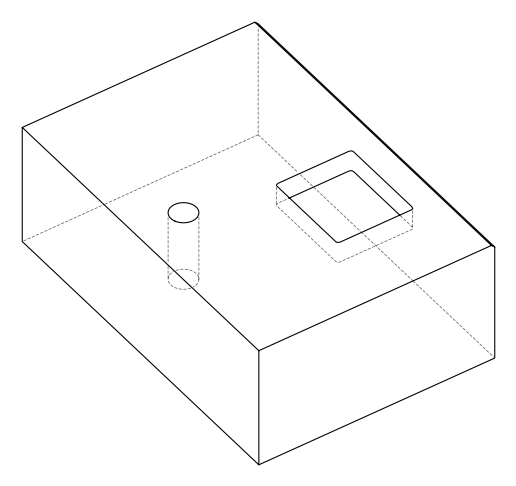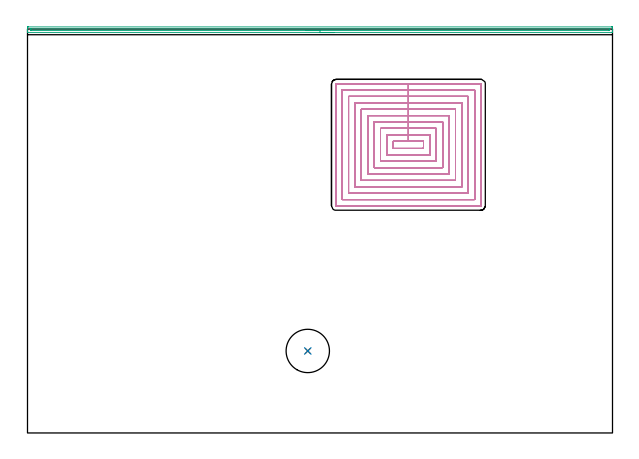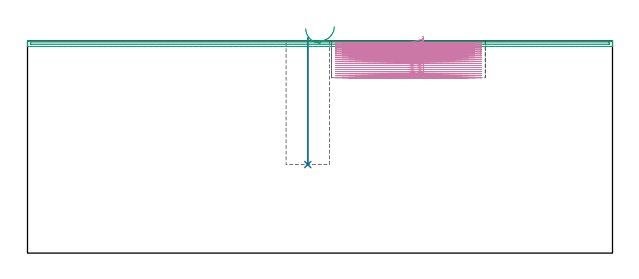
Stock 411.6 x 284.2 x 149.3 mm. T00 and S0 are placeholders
(PLAN: 4 operations, 3 tool changes, 87.5 min)
(1 INDEXABLE_INSERT_DRILL_BLIND_HOLE_FROM_SOLID | STEP1POCKET | NXT0302_010 | 0.36 min | 25871 mm3)
(2 DRILL_TO_ENLARGE_BLIND_HOLE | STEP1POCKET | UGT0301_381 | 0.36 min | 37644 mm3)
(3 AREA_MILL | FG_CHAMFER_SURFACE | UGT0205_001 | 6.75 min | 3292 mm3)
(4 MILL_RECTANGULAR_POCKET | POCKET_RECTANGULAR_STRAIGHT | NXT0201_008 | Follow Part, ap 1.5, ae 75% | 80.06 min | 257887 mm3)
(TOOL NXT0302_010 | Index. Insert Drill 19.5mm [880-D1950L25-05] | D19.5 PA176 FL98 Z2)
(TOOL UGT0301_381 | Twist Drill Flat Bottom 30.5 mm | D30.5 PA180 FL175 Z2)
(TOOL UGT0205_001 | Chamfer Mill 20 x 3 x 45 deg. | D20 FL50 Z2)
(TOOL NXT0201_008 | ENDMILL 6mm [2P460-0600-NA 1630] | D6 FL26 Z6)
(OP 1 INDEXABLE_INSERT_DRILL_BLIND_HOLE_FROM_SOLID)
G17 G21 G94 G90
T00 M6
G54
G17 G0 G90 X197.2 Y57.7 S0 M3
G43 Z159.3 H1
G94 G81 G98 Z62.3 F250. R151.3
G80
M5
M2
(OP 2 DRILL_TO_ENLARGE_BLIND_HOLE)
G17 G21 G94 G90
T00 M6
G54
G17 G0 G90 X197.2 Y57.7 S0 M3
G43 Z159.3 H0
G94 G73 G98 Z62.3 F250. Q29. R151.3
G80
M5
M2
(OP 3 AREA_MILL)
G17 G21 G94 G90
T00 M6
G54
G17 G0 G90 X215.8 Y281.7 S1061 M3
G43 Z159.3 H0
G94 G1 X215.762 Z158.428 F250.
X215.648 Z157.563
X215.459 Z156.712
X215.197 Z155.88
X214.863 Z155.074
X214.46 Z154.3
X213.991 Z153.564
X213.46 Z152.872
X212.871 Z152.229
X212.228 Z151.639
X211.536 Z151.108
X210.8 Z150.64
X210.026 Z150.237
X209.22 Z149.903
X208.388 Z149.641
X207.536 Z149.452
X206.672 Z149.338
X205.8 Z149.3
X0.18
X0.01 Y281.703 Z149.288
X0.002 Y281.805 Z149.187
X0. Y281.913 Z149.087
Y282.132 Z148.867
Y282.832 Z148.163
Y284.05 Z146.947
Y284.568 Z146.426
Y285.177 Z145.818
X0.003 Y285.436 Z145.559
X0.01 Y285.694 Z145.302
X0.357 Y285.698 Z145.3
X0.627 Y285.7
X410.973
X411.243 Y285.698
X411.59 Y285.694 Z145.302
X411.6 Y285.436 Z145.559
Y285.177 Z145.818
Y284.568 Z146.426
Y284.05 Z146.947
Y283.7 Z147.296
Y283.182 Z147.814
Y282.832 Z148.163
Y282.132 Z148.867
Y281.913 Z149.087
Y281.806 Z149.186
Y281.751 Z149.24
X411.59 Y281.703 Z149.288
X411.42 Y281.7 Z149.3
X205.8
Y283.114 Z147.886
X2.415 Y283.115 Z147.885
X2.123 Y283.116 Z147.884
X2.046 Y283.119 Z147.881
X2.015 Y283.121 Z147.879
X2.01 Y283.136 Z147.864
X2.003 Y283.232 Z147.768
X2.001 Y283.7 Z147.3
X2.002 Y284.101 Z146.899
X2.007 Y284.237 Z146.763
X2.01 Y284.279 Z146.721
X2.039 Y284.281 Z146.719
X2.114 Y284.283 Z146.717
X2.415 Y284.285 Z146.715
X2.706 Y284.286 Z146.714
X409.185 Y284.285 Z146.715
X409.477 Y284.284 Z146.716
X409.554 Y284.281 Z146.719
X409.585 Y284.279 Z146.721
X409.59 Y284.264 Z146.736
X409.597 Y284.168 Z146.832
X409.599 Y283.7 Z147.3
X409.598 Y283.299 Z147.701
X409.593 Y283.163 Z147.837
X409.59 Y283.121 Z147.879
X409.561 Y283.119 Z147.881
X409.486 Y283.117 Z147.883
X409.185 Y283.115 Z147.885
X408.894 Y283.114 Z147.886
X205.8
X204.928 Z147.924
X204.063 Z148.038
X203.212 Z148.227
X202.38 Z148.489
X201.574 Z148.823
X200.8 Z149.226
X200.064 Z149.694
X199.372 Z150.225
X198.729 Z150.815
X198.139 Z151.458
X197.608 Z152.15
X197.14 Z152.886
X196.737 Z153.66
X196.403 Z154.466
X196.141 Z155.298
X195.952 Z156.149
X195.838 Z157.014
X195.8 Z157.886
G0 Z159.3
M5
M2
(OP 4 MILL_RECTANGULAR_POCKET)
G17 G21 G94 G90
T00 M6
G54
G17 G0 G90 X277.734 Y200.2 S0 M3
G43 Z159.3 H1
Z152.3
G94 G1 X278.6 Z152.068 F250.
Y205.3 Z150.701
X268. Z147.861
X257.4 F500.
Y200.2
X278.6
Y205.3
X268.
Y209.8
X252.9
Y195.7
X283.1
Y209.8
X268.
Y214.3
X248.4
Y191.2
X287.6
Y214.3
X268.
Y218.8
X243.9
Y186.7
X292.1
Y218.8
X268.
Y223.3
X239.4
Y182.2
X296.6
Y223.3
X268.
Y227.8
X234.9
Y177.7
X301.1
Y227.8
X268.
Y232.3
X230.4
Y173.2
X305.6
Y232.3
X268.
Y236.8
X225.9
Y168.7
X310.1
Y236.8
X268.
Y241.3
X221.4
Y164.2
X314.6
Y241.3
X268.
Y245.8
X217.
X216.945 Y245.795
X216.905 Y245.755
X216.9 Y245.7
Y159.8
X216.905 Y159.745
X216.945 Y159.705
X217. Y159.7
X319.
X319.055 Y159.705
X319.095 Y159.745
X319.1 Y159.8
Y245.7
X319.095 Y245.755
X319.055 Y245.795
X319. Y245.8
X268.
X267.
G0 X277.734 Y200.2 Z150.861
G1 X278.6 Z150.629 F250.
Y205.3 Z149.262
X268. Z146.422
X257.4 F500.
Y200.2
X278.6
Y205.3
X268.
Y209.8
X252.9
Y195.7
X283.1
Y209.8
X268.
Y214.3
X248.4
Y191.2
X287.6
Y214.3
X268.
Y218.8
X243.9
Y186.7
X292.1
Y218.8
X268.
Y223.3
X239.4
Y182.2
X296.6
Y223.3
X268.
Y227.8
X234.9
Y177.7
X301.1
Y227.8
X268.
Y232.3
X230.4
Y173.2
X305.6
Y232.3
X268.
Y236.8
X225.9
Y168.7
X310.1
Y236.8
X268.
Y241.3
X221.4
Y164.2
X314.6
Y241.3
X268.
Y245.8
X217.
X216.945 Y245.795
X216.905 Y245.755
X216.9 Y245.7
Y159.8
X216.905 Y159.745
X216.945 Y159.705
X217. Y159.7
X319.
X319.055 Y159.705
X319.095 Y159.745
X319.1 Y159.8
Y245.7
X319.095 Y245.755
X319.055 Y245.795
X319. Y245.8
X268.
X267.
G0 X277.734 Y200.2 Z149.422
G1 X278.6 Z149.19 F250.
Y205.3 Z147.824
X268. Z144.983
X257.4 F500.
Y200.2
X278.6
Y205.3
X268.
Y209.8
X252.9
Y195.7
X283.1
Y209.8
X268.
Y214.3
X248.4
Y191.2
X287.6
Y214.3
X268.
Y218.8
X243.9
Y186.7
X292.1
Y218.8
X268.
Y223.3
X239.4
Y182.2
X296.6
Y223.3
X268.
Y227.8
X234.9
Y177.7
X301.1
Y227.8
X268.
Y232.3
X230.4
Y173.2
X305.6
Y232.3
X268.
Y236.8
X225.9
Y168.7
X310.1
Y236.8
X268.
Y241.3
X221.4
Y164.2
X314.6
Y241.3
X268.
Y245.8
X217.
X216.945 Y245.795
X216.905 Y245.755
X216.9 Y245.7
Y159.8
X216.905 Y159.745
X216.945 Y159.705
X217. Y159.7
X319.
X319.055 Y159.705
X319.095 Y159.745
X319.1 Y159.8
Y245.7
X319.095 Y245.755
X319.055 Y245.795
X319. Y245.8
X268.
X267.
G0 X277.734 Y200.2 Z147.983
G1 X278.6 Z147.751 F250.
Y205.3 Z146.385
X268. Z143.544
X257.4 F500.
Y200.2
X278.6
Y205.3
X268.
Y209.8
X252.9
Y195.7
X283.1
Y209.8
X268.
Y214.3
X248.4
Y191.2
X287.6
Y214.3
X268.
Y218.8
X243.9
Y186.7
X292.1
Y218.8
X268.
Y223.3
X239.4
Y182.2
X296.6
Y223.3
X268.
Y227.8
X234.9
Y177.7
X301.1
Y227.8
X268.
Y232.3
X230.4
Y173.2
X305.6
Y232.3
X268.
Y236.8
X225.9
Y168.7
X310.1
Y236.8
X268.
Y241.3
X221.4
Y164.2
X314.6
Y241.3
X268.
Y245.8
X217.
X216.945 Y245.795
X216.905 Y245.755
X216.9 Y245.7
Y159.8
X216.905 Y159.745
X216.945 Y159.705
X217. Y159.7
X319.
X319.055 Y159.705
X319.095 Y159.745
X319.1 Y159.8
Y245.7
X319.095 Y245.755
X319.055 Y245.795
X319. Y245.8
X268.
X267.
G0 X277.734 Y200.2 Z146.544
G1 X278.6 Z146.312 F250.
Y205.3 Z144.946
X268. Z142.105
X257.4 F500.
Y200.2
X278.6
Y205.3
X268.
Y209.8
X252.9
Y195.7
X283.1
Y209.8
X268.
Y214.3
X248.4
Y191.2
X287.6
Y214.3
X268.
Y218.8
X243.9
Y186.7
X292.1
Y218.8
X268.
Y223.3
X239.4
Y182.2
X296.6
Y223.3
X268.
Y227.8
X234.9
Y177.7
X301.1
Y227.8
X268.
Y232.3
X230.4
Y173.2
X305.6
Y232.3
X268.
Y236.8
X225.9
Y168.7
X310.1
Y236.8
X268.
Y241.3
X221.4
Y164.2
X314.6
Y241.3
X268.
Y245.8
X217.
X216.945 Y245.795
X216.905 Y245.755
X216.9 Y245.7
Y159.8
X216.905 Y159.745
X216.945 Y159.705
X217. Y159.7
X319.
X319.055 Y159.705
X319.095 Y159.745
X319.1 Y159.8
Y245.7
X319.095 Y245.755
X319.055 Y245.795
X319. Y245.8
X268.
X267.
G0 X277.734 Y200.2 Z145.105
G1 X278.6 Z144.873 F250.
Y205.3 Z143.507
X268. Z140.667
X257.4 F500.
Y200.2
X278.6
Y205.3
X268.
Y209.8
X252.9
Y195.7
X283.1
Y209.8
X268.
Y214.3
X248.4
Y191.2
X287.6
Y214.3
X268.
Y218.8
X243.9
Y186.7
X292.1
Y218.8
X268.
Y223.3
X239.4
Y182.2
X296.6
Y223.3
X268.
Y227.8
X234.9
Y177.7
X301.1
Y227.8
X268.
Y232.3
X230.4
Y173.2
X305.6
Y232.3
X268.
Y236.8
X225.9
Y168.7
X310.1
Y236.8
X268.
Y241.3
X221.4
Y164.2
X314.6
Y241.3
X268.
Y245.8
X217.
X216.945 Y245.795
X216.905 Y245.755
X216.9 Y245.7
Y159.8
X216.905 Y159.745
X216.945 Y159.705
X217. Y159.7
X319.
X319.055 Y159.705
X319.095 Y159.745
X319.1 Y159.8
Y245.7
X319.095 Y245.755
X319.055 Y245.795
X319. Y245.8
X268.
X267.
G0 X277.734 Y200.2 Z143.667
G1 X278.6 Z143.435 F250.
Y205.3 Z142.068
X268. Z139.228
X257.4 F500.
Y200.2
X278.6
Y205.3
X268.
Y209.8
X252.9
Y195.7
X283.1
Y209.8
X268.
Y214.3
X248.4
Y191.2
X287.6
Y214.3
X268.
Y218.8
X243.9
Y186.7
X292.1
Y218.8
X268.
Y223.3
X239.4
Y182.2
X296.6
Y223.3
X268.
Y227.8
X234.9
Y177.7
X301.1
Y227.8
X268.
Y232.3
X230.4
Y173.2
X305.6
Y232.3
X268.
Y236.8
X225.9
Y168.7
X310.1
Y236.8
X268.
Y241.3
X221.4
Y164.2
X314.6
Y241.3
X268.
Y245.8
X217.
X216.945 Y245.795
X216.905 Y245.755
X216.9 Y245.7
Y159.8
X216.905 Y159.745
X216.945 Y159.705
X217. Y159.7
X319.
X319.055 Y159.705
X319.095 Y159.745
X319.1 Y159.8
Y245.7
X319.095 Y245.755
X319.055 Y245.795
X319. Y245.8
X268.
X267.
G0 X277.734 Y200.2 Z142.228
G1 X278.6 Z141.996 F250.
Y205.3 Z140.629
X268. Z137.789
X257.4 F500.
Y200.2
X278.6
Y205.3
X268.
Y209.8
X252.9
Y195.7
X283.1
Y209.8
X268.
Y214.3
X248.4
Y191.2
X287.6
Y214.3
X268.
Y218.8
X243.9
Y186.7
X292.1
Y218.8
X268.
Y223.3
X239.4
Y182.2
X296.6
Y223.3
X268.
Y227.8
X234.9
Y177.7
X301.1
Y227.8
X268.
Y232.3
X230.4
Y173.2
X305.6
Y232.3
X268.
Y236.8
X225.9
Y168.7
X310.1
Y236.8
X268.
Y241.3
X221.4
Y164.2
X314.6
Y241.3
X268.
Y245.8
X217.
X216.945 Y245.795
X216.905 Y245.755
X216.9 Y245.7
Y159.8
X216.905 Y159.745
X216.945 Y159.705
X217. Y159.7
X319.
X319.055 Y159.705
X319.095 Y159.745
X319.1 Y159.8
Y245.7
X319.095 Y245.755
X319.055 Y245.795
X319. Y245.8
X268.
X267.
G0 X277.734 Y200.2 Z140.789
G1 X278.6 Z140.557 F250.
Y205.3 Z139.19
X268. Z136.35
X257.4 F500.
Y200.2
X278.6
Y205.3
X268.
Y209.8
X252.9
Y195.7
X283.1
Y209.8
X268.
Y214.3
X248.4
Y191.2
X287.6
Y214.3
X268.
Y218.8
X243.9
Y186.7
X292.1
Y218.8
X268.
Y223.3
X239.4
Y182.2
X296.6
Y223.3
X268.
Y227.8
X234.9
Y177.7
X301.1
Y227.8
X268.
Y232.3
X230.4
Y173.2
X305.6
Y232.3
X268.
Y236.8
X225.9
Y168.7
X310.1
Y236.8
X268.
Y241.3
X221.4
Y164.2
X314.6
Y241.3
X268.
Y245.8
X217.
X216.945 Y245.795
X216.905 Y245.755
X216.9 Y245.7
Y159.8
X216.905 Y159.745
X216.945 Y159.705
X217. Y159.7
X319.
X319.055 Y159.705
X319.095 Y159.745
X319.1 Y159.8
Y245.7
X319.095 Y245.755
X319.055 Y245.795
X319. Y245.8
X268.
X267.
G0 X277.734 Y200.2 Z139.35
G1 X278.6 Z139.118 F250.
Y205.3 Z137.751
X268. Z134.911
X257.4 F500.
Y200.2
X278.6
Y205.3
X268.
Y209.8
X252.9
Y195.7
X283.1
Y209.8
X268.
Y214.3
X248.4
Y191.2
X287.6
Y214.3
X268.
Y218.8
X243.9
Y186.7
X292.1
Y218.8
X268.
Y223.3
X239.4
Y182.2
X296.6
Y223.3
X268.
Y227.8
X234.9
Y177.7
X301.1
Y227.8
X268.
Y232.3
X230.4
Y173.2
X305.6
Y232.3
X268.
Y236.8
X225.9
Y168.7
X310.1
Y236.8
X268.
Y241.3
X221.4
Y164.2
X314.6
Y241.3
X268.
Y245.8
X217.
X216.945 Y245.795
X216.905 Y245.755
X216.9 Y245.7
Y159.8
X216.905 Y159.745
X216.945 Y159.705
X217. Y159.7
X319.
X319.055 Y159.705
X319.095 Y159.745
X319.1 Y159.8
Y245.7
X319.095 Y245.755
X319.055 Y245.795
X319. Y245.8
X268.
X267.
G0 X277.734 Y200.2 Z137.911
G1 X278.6 Z137.679 F250.
Y205.3 Z136.312
X268. Z133.472
X257.4 F500.
Y200.2
X278.6
Y205.3
X268.
Y209.8
X252.9
Y195.7
X283.1
Y209.8
X268.
Y214.3
X248.4
Y191.2
X287.6
Y214.3
X268.
Y218.8
X243.9
Y186.7
X292.1
Y218.8
X268.
Y223.3
X239.4
Y182.2
X296.6
Y223.3
X268.
Y227.8
X234.9
Y177.7
X301.1
Y227.8
X268.
Y232.3
X230.4
Y173.2
X305.6
Y232.3
X268.
Y236.8
X225.9
Y168.7
X310.1
Y236.8
X268.
Y241.3
X221.4
Y164.2
X314.6
Y241.3
X268.
Y245.8
X217.
X216.945 Y245.795
X216.905 Y245.755
X216.9 Y245.7
Y159.8
X216.905 Y159.745
X216.945 Y159.705
X217. Y159.7
X319.
X319.055 Y159.705
X319.095 Y159.745
X319.1 Y159.8
Y245.7
X319.095 Y245.755
X319.055 Y245.795
X319. Y245.8
X268.
X267.
G0 X277.734 Y200.2 Z136.472
G1 X278.6 Z136.24 F250.
Y205.3 Z134.874
X268. Z132.033
X257.4 F500.
Y200.2
X278.6
Y205.3
X268.
Y209.8
X252.9
Y195.7
X283.1
Y209.8
X268.
Y214.3
X248.4
Y191.2
X287.6
Y214.3
X268.
Y218.8
X243.9
Y186.7
X292.1
Y218.8
X268.
Y223.3
X239.4
Y182.2
X296.6
Y223.3
X268.
Y227.8
X234.9
Y177.7
X301.1
Y227.8
X268.
Y232.3
X230.4
Y173.2
X305.6
Y232.3
X268.
Y236.8
X225.9
Y168.7
X310.1
Y236.8
X268.
Y241.3
X221.4
Y164.2
X314.6
Y241.3
X268.
Y245.8
X217.
X216.945 Y245.795
X216.905 Y245.755
X216.9 Y245.7
Y159.8
X216.905 Y159.745
X216.945 Y159.705
X217. Y159.7
X319.
X319.055 Y159.705
X319.095 Y159.745
X319.1 Y159.8
Y245.7
X319.095 Y245.755
X319.055 Y245.795
X319. Y245.8
X268.
X267.
G0 X277.734 Y200.2 Z135.033
G1 X278.6 Z134.801 F250.
Y205.3 Z133.435
X268. Z130.594
X257.4 F500.
Y200.2
X278.6
Y205.3
X268.
Y209.8
X252.9
Y195.7
X283.1
Y209.8
X268.
Y214.3
X248.4
Y191.2
X287.6
Y214.3
X268.
Y218.8
X243.9
Y186.7
X292.1
Y218.8
X268.
Y223.3
X239.4
Y182.2
X296.6
Y223.3
X268.
Y227.8
X234.9
Y177.7
X301.1
Y227.8
X268.
Y232.3
X230.4
Y173.2
X305.6
Y232.3
X268.
Y236.8
X225.9
Y168.7
X310.1
Y236.8
X268.
Y241.3
X221.4
Y164.2
X314.6
Y241.3
X268.
Y245.8
X217.
X216.945 Y245.795
X216.905 Y245.755
X216.9 Y245.7
Y159.8
X216.905 Y159.745
X216.945 Y159.705
X217. Y159.7
X319.
X319.055 Y159.705
X319.095 Y159.745
X319.1 Y159.8
Y245.7
X319.095 Y245.755
X319.055 Y245.795
X319. Y245.8
X268.
X267.
G0 X277.734 Y200.2 Z133.594
G1 X278.6 Z133.362 F250.
Y205.3 Z131.996
X268. Z129.156
X257.4 F500.
Y200.2
X278.6
Y205.3
X268.
Y209.8
X252.9
Y195.7
X283.1
Y209.8
X268.
Y214.3
X248.4
Y191.2
X287.6
Y214.3
X268.
Y218.8
X243.9
Y186.7
X292.1
Y218.8
X268.
Y223.3
X239.4
Y182.2
X296.6
Y223.3
X268.
Y227.8
X234.9
Y177.7
X301.1
Y227.8
X268.
Y232.3
X230.4
Y173.2
X305.6
Y232.3
X268.
Y236.8
X225.9
Y168.7
X310.1
Y236.8
X268.
Y241.3
X221.4
Y164.2
X314.6
Y241.3
X268.
Y245.8
X217.
X216.945 Y245.795
X216.905 Y245.755
X216.9 Y245.7
Y159.8
X216.905 Y159.745
X216.945 Y159.705
X217. Y159.7
X319.
X319.055 Y159.705
X319.095 Y159.745
X319.1 Y159.8
Y245.7
X319.095 Y245.755
X319.055 Y245.795
X319. Y245.8
X268.
X267.
G0 X277.734 Y200.2 Z132.156
G1 X278.6 Z131.923 F250.
Y205.3 Z130.557
X268. Z127.717
X257.4 F500.
Y200.2
X278.6
Y205.3
X268.
Y209.8
X252.9
Y195.7
X283.1
Y209.8
X268.
Y214.3
X248.4
Y191.2
X287.6
Y214.3
X268.
Y218.8
X243.9
Y186.7
X292.1
Y218.8
X268.
Y223.3
X239.4
Y182.2
X296.6
Y223.3
X268.
Y227.8
X234.9
Y177.7
X301.1
Y227.8
X268.
Y232.3
X230.4
Y173.2
X305.6
Y232.3
X268.
Y236.8
X225.9
Y168.7
X310.1
Y236.8
X268.
Y241.3
X221.4
Y164.2
X314.6
Y241.3
X268.
Y245.8
X217.
X216.945 Y245.795
X216.905 Y245.755
X216.9 Y245.7
Y159.8
X216.905 Y159.745
X216.945 Y159.705
X217. Y159.7
X319.
X319.055 Y159.705
X319.095 Y159.745
X319.1 Y159.8
Y245.7
X319.095 Y245.755
X319.055 Y245.795
X319. Y245.8
X268.
X267.
G0 X277.734 Y200.2 Z130.717
G1 X278.6 Z130.485 F250.
Y205.3 Z129.118
X268. Z126.278
X257.4 F500.
Y200.2
X278.6
Y205.3
X268.
Y209.8
X252.9
Y195.7
X283.1
Y209.8
X268.
Y214.3
X248.4
Y191.2
X287.6
Y214.3
X268.
Y218.8
X243.9
Y186.7
X292.1
Y218.8
X268.
Y223.3
X239.4
Y182.2
X296.6
Y223.3
X268.
Y227.8
X234.9
Y177.7
X301.1
Y227.8
X268.
Y232.3
X230.4
Y173.2
X305.6
Y232.3
X268.
Y236.8
X225.9
Y168.7
X310.1
Y236.8
X268.
Y241.3
X221.4
Y164.2
X314.6
Y241.3
X268.
Y245.8
X217.
X216.945 Y245.795
X216.905 Y245.755
X216.9 Y245.7
Y159.8
X216.905 Y159.745
X216.945 Y159.705
X217. Y159.7
X319.
X319.055 Y159.705
X319.095 Y159.745
X319.1 Y159.8
Y245.7
X319.095 Y245.755
X319.055 Y245.795
X319. Y245.8
X268.
X267.
G0 X277.734 Y200.2 Z129.278
G1 X278.6 Z129.046 F250.
Y205.3 Z127.679
X268. Z124.839
X257.4 F500.
Y200.2
X278.6
Y205.3
X268.
Y209.8
X252.9
Y195.7
X283.1
Y209.8
X268.
Y214.3
X248.4
Y191.2
X287.6
Y214.3
X268.
Y218.8
X243.9
Y186.7
X292.1
Y218.8
X268.
Y223.3
X239.4
Y182.2
X296.6
Y223.3
X268.
Y227.8
X234.9
Y177.7
X301.1
Y227.8
X268.
Y232.3
X230.4
Y173.2
X305.6
Y232.3
X268.
Y236.8
X225.9
Y168.7
X310.1
Y236.8
X268.
Y241.3
X221.4
Y164.2
X314.6
Y241.3
X268.
Y245.8
X217.
X216.945 Y245.795
X216.905 Y245.755
X216.9 Y245.7
Y159.8
X216.905 Y159.745
X216.945 Y159.705
X217. Y159.7
X319.
X319.055 Y159.705
X319.095 Y159.745
X319.1 Y159.8
Y245.7
X319.095 Y245.755
X319.055 Y245.795
X319. Y245.8
X268.
X267.
G0 X277.734 Y200.2 Z127.839
G1 X278.6 Z127.607 F250.
Y205.3 Z126.24
X268. Z123.4
X257.4 F500.
Y200.2
X278.6
Y205.3
X268.
Y209.8
X252.9
Y195.7
X283.1
Y209.8
X268.
Y214.3
X248.4
Y191.2
X287.6
Y214.3
X268.
Y218.8
X243.9
Y186.7
X292.1
Y218.8
X268.
Y223.3
X239.4
Y182.2
X296.6
Y223.3
X268.
Y227.8
X234.9
Y177.7
X301.1
Y227.8
X268.
Y232.3
X230.4
Y173.2
X305.6
Y232.3
X268.
Y236.8
X225.9
Y168.7
X310.1
Y236.8
X268.
Y241.3
X221.4
Y164.2
X314.6
Y241.3
X268.
Y245.8
X217.
X216.945 Y245.795
X216.905 Y245.755
X216.9 Y245.7
Y159.8
X216.905 Y159.745
X216.945 Y159.705
X217. Y159.7
X319.
X319.055 Y159.705
X319.095 Y159.745
X319.1 Y159.8
Y245.7
X319.095 Y245.755
X319.055 Y245.795
X319. Y245.8
X268.
X267.
G0 Z159.3
M5
M2
